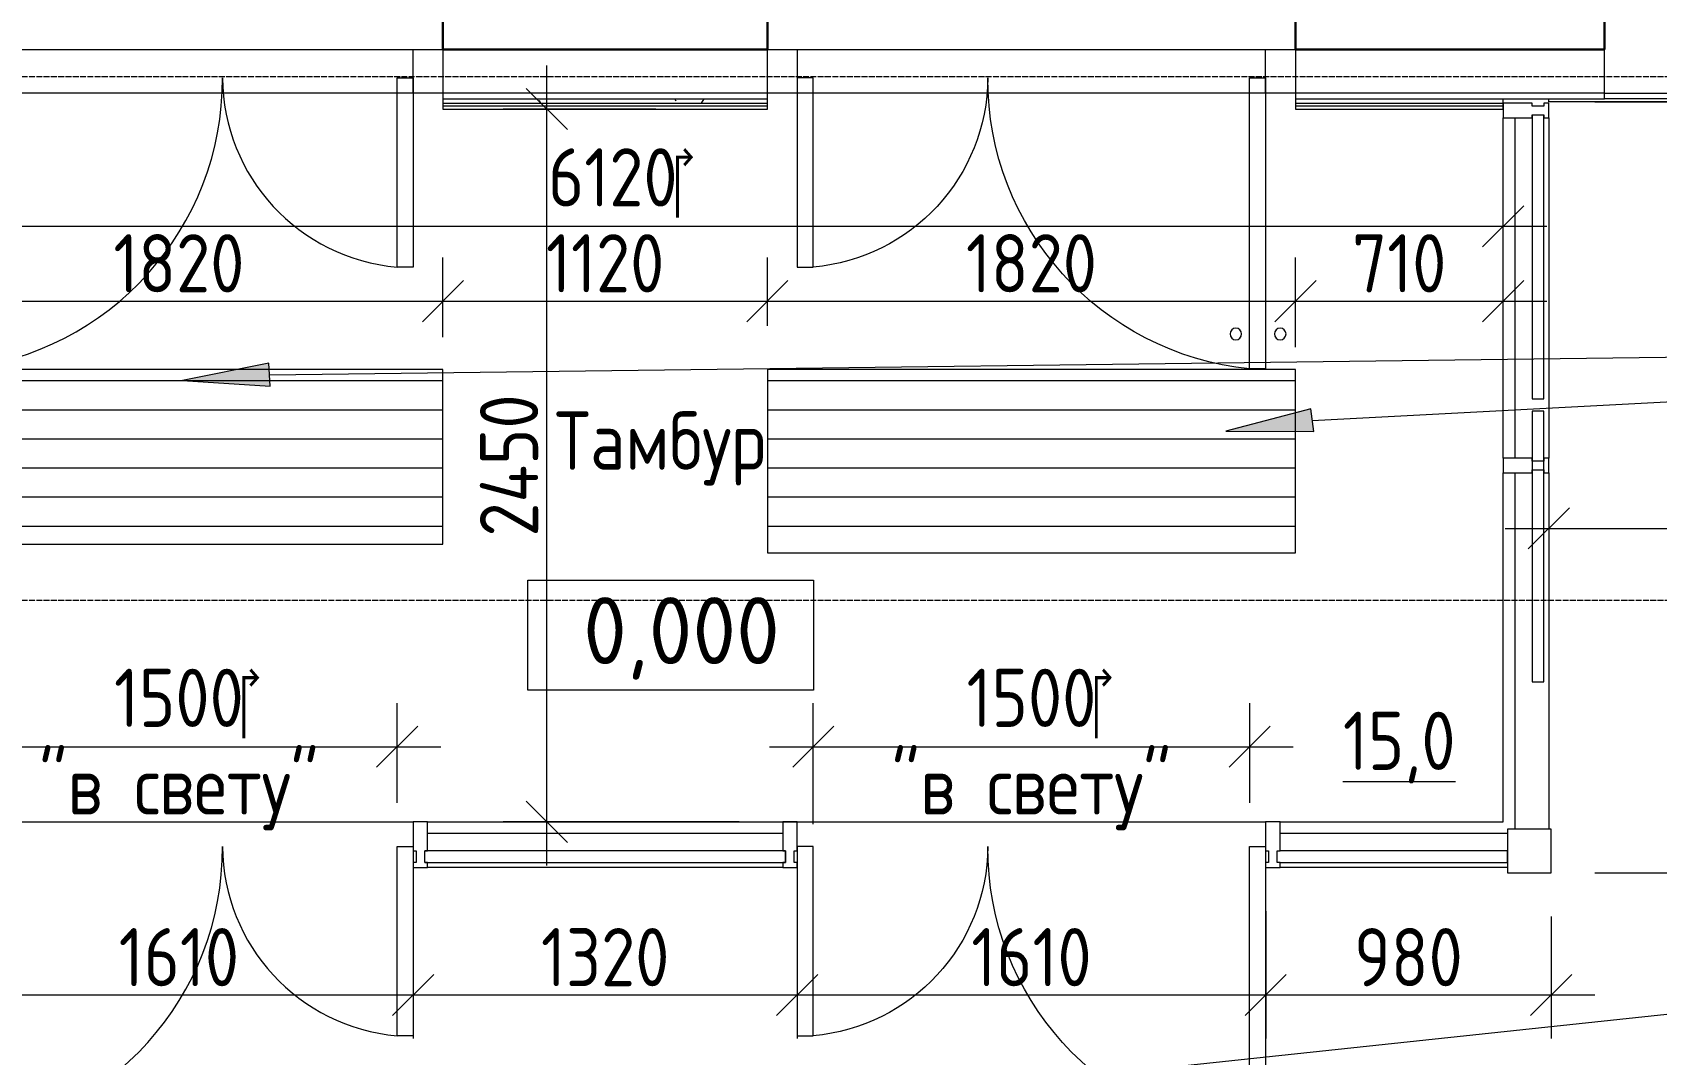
# Model space of a CAD drawing. Header units: millimetres. Extents: x 504091 to 2165846, y 135022 to 442887.
# Drawn here: x 1033176 to 1038758, y 326134 to 329647 of the extents above; entities that cross this region are included whole.
import ezdxf

# ---------------------------------------------------------------- set-up
doc = ezdxf.new("R2010")
doc.units = ezdxf.units.MM
doc.linetypes.add('ADSK_Линия сетки', pattern=[25, 20, -2.5, 0, -2.5])
doc.linetypes.add('осеваяX2', pattern=[4, 2.5, -0.5, 0.5, -0.5])
doc.layers.get('Defpoints').update_dxf_attribs({"color": 255})
for name, color, linetype, lineweight in [('Аннотация', 7, 'Continuous', 9), ('Витраж', 7, 'Continuous', 9), ('Двери', 7, 'Continuous', 20), ('Марки помещений', 7, 'Continuous', 20), ('Оси', 165, 'осеваяX2', 13), ('отметки', 7, 'Continuous', 20), ('Панели витража', 7, 'Continuous', 9), ('Перекрытие', 7, 'Continuous', 18), ('размеры', 7, 'Continuous', 9), ('Стены внутренние', 7, 'Continuous', 18), ('Стены наружные', 7, 'Continuous', 18), ('Стены несущие', 7, 'Continuous', 30), ('Стены отделка', 7, 'Continuous', 30), ('Стены штриховка', 7, 'Continuous', 18), ('Узлы', 7, 'Continuous', 18)]:
    doc.layers.add(name, color=color, linetype=linetype, lineweight=lineweight)
doc.layers.add('ВСПОМОГАТЕЛЬНЫЙ', color=52, linetype='Continuous', lineweight=5, plot=False)
doc.layers.add('Линии', color=7, linetype='Continuous', lineweight=9, true_color=0x00a600)
doc.styles.add('GOST Common_1', font='GOST_Common.ttf', dxfattribs={"width": 0.9, "height": 250})
doc.styles.add('GOST Common_3', font='GOST_Common.ttf', dxfattribs={"height": 250})
doc.styles.add('GOST Common_6', font='GOST_Common.ttf', dxfattribs={"width": 0.9, "height": 200})
doc.dimstyles.new('ADSK_Основной_2_5_мм_Округление_до_10_мм', dxfattribs={"dimscale": 304.8, "dimtxt": 251.428749, "dimasz": 0.463911, "dimexe": 0.492126, "dimexo": 0.492126, "dimgap": 0.098425, "dimtad": 1, "dimdec": 0, "dimrnd": 10, "dimdsep": 46, "dimtxsty": 'GOST Common_1', "dimblk1": 'OBLIQUE', "dimblk2": 'OBLIQUE', "dimsah": 1, "dimcen": 0.09, "dimdle": 0.492126, "dimazin": 2, "dimtfac": 1, "dimtdec": 4, "dimtix": 1, "dimtmove": 0, "dimatfit": 3, "dimfxl": 0, "dimtvp": 1, "dimtolj": 1, "dimtzin": 0, "dimlwd": 20, "dimlwe": 20, "dimarcsym": 0})
doc.dimstyles.new('ADSK_Основной_2_5_мм_Округление_до_1_мм', dxfattribs={"dimscale": 304.8, "dimtxt": 251.428749, "dimasz": 0.463911, "dimexe": 0.492126, "dimexo": 0.492126, "dimgap": 0.098425, "dimtad": 1, "dimdec": 0, "dimdsep": 46, "dimtxsty": 'GOST Common_1', "dimblk1": 'OBLIQUE', "dimblk2": 'OBLIQUE', "dimsah": 1, "dimcen": 0.09, "dimdle": 0.492126, "dimazin": 2, "dimtfac": 1, "dimtdec": 4, "dimtix": 1, "dimtmove": 0, "dimatfit": 3, "dimfxl": 0, "dimtvp": 1, "dimtolj": 1, "dimtzin": 0, "dimlwd": 20, "dimlwe": 20, "dimarcsym": 0})
pattern_1 = [(0, (1010619.09, 327149.98), (0, 100), [])]

# ---------------------------------------------------------------- blocks, each defined once
blk = doc.blocks.new('Системная панель - Стекло - 40мм-4289807-План 1-го этажа')
at = {"layer": 'Панели витража', "lineweight": 18}
for p, q in [((465, 40), (-465, 40)), ((-465, 40), (-465, 0)), ((-465, 0), (465, 0)), ((465, 0), (465, 40))]:
    blk.add_line(p, q, dxfattribs=at)
blk = doc.blocks.new('Квадратный угловой импост - 150х150 мм-6453345-План 1-го этажа')
at = {"layer": 'Витраж', "lineweight": 18}
for p, q in [((-25, 25), (125, 25)), ((-25, -125), (-25, 25)), ((125, 25), (125, -125)), ((125, -125), (-25, -125))]:
    blk.add_line(p, q, dxfattribs=at)
blk = doc.blocks.new('Прямоугольный импост - Импост структурный с накладкой - 160мм-4289808-План 1-го этажа')
at = {"layer": 'Витраж', "lineweight": 18}
for p, q in [((-50, 0), (-50, 17)), ((-50, 17), (0, 17)), ((-40, 0), (-50, 0)), ((-40, -40), (-40, 0)), ((0, 0), (-10, 0)), ((-10, 0), (-10, -40)), ((0, 17), (0, 0)), ((-50, -140), (-50, -40)), ((-50, -40), (-40, -40)), ((-10, -40), (0, -40)), ((0, -40), (0, -140)), ((0, -140), (-50, -140))]:
    blk.add_line(p, q, dxfattribs=at)
blk = doc.blocks.new('Системная панель - Стекло - 40мм-4289809-План 1-го этажа')
at = {"layer": 'Панели витража', "lineweight": 18}
for p, q in [((487.5, 40), (-487.5, 40)), ((-487.5, 40), (-487.5, 0)), ((-487.5, 0), (487.5, 0)), ((487.5, 0), (487.5, 40))]:
    blk.add_line(p, q, dxfattribs=at)
blk = doc.blocks.new('Прямоугольный импост - Импост структурный с накладкой - 160мм-6453342-План 1-го этажа')
at = {"layer": 'Витраж', "lineweight": 18}
for p, q in [((-25, 0), (-25, 17)), ((-25, 17), (25, 17)), ((-15, 0), (-25, 0)), ((-15, -40), (-15, 0)), ((25, 0), (15, 0)), ((15, 0), (15, -40)), ((25, 17), (25, 0)), ((-25, -140), (-25, -40)), ((-25, -40), (-15, -40)), ((15, -40), (25, -40)), ((25, -40), (25, -140)), ((25, -140), (-25, -140))]:
    blk.add_line(p, q, dxfattribs=at)
blk = doc.blocks.new('Прямоугольный импост - Импост структурный с накладкой - 160мм-4289652-План 1-го этажа')
at = {"layer": 'Витраж', "lineweight": 18}
for p, q in [((-25, 0), (-25, 17)), ((-25, 17), (25, 17)), ((-15, 0), (-25, 0)), ((-15, -40), (-15, 0)), ((25, 0), (15, 0)), ((15, 0), (15, -40)), ((25, 17), (25, 0)), ((-25, -140), (-25, -40)), ((-25, -40), (-15, -40)), ((15, -40), (25, -40)), ((25, -40), (25, -140)), ((25, -140), (-25, -140))]:
    blk.add_line(p, q, dxfattribs=at)
blk = doc.blocks.new('_Oblique')
at = {"color": 0, "linetype": 'ByBlock', "lineweight": -2}
blk.add_line((-0.5, -0.5), (0.5, 0.5), dxfattribs=at)
blk = doc.blocks.new('*D967')
at = {"layer": 'Defpoints', "color": 0, "lineweight": 20, "transparency": 16777216}
for p in [(1037359.7, 327191.4), (1037359.7, 326848.2), (1035859.7, 326775.1)]:
    blk.add_point(p, dxfattribs=at)
at = {"layer": 'размеры', "color": 0, "transparency": 16777216}
for p, q in [((1035859.7, 326925.1), (1035859.7, 327341.4)), ((1037359.7, 326998.2), (1037359.7, 327341.4)), ((1035709.7, 327191.4), (1037509.7, 327191.4))]:
    blk.add_line(p, q, dxfattribs=at)
at = {"layer": 'размеры', "color": 0, "transparency": 16777216, "xscale": 141.4, "yscale": 141.4, "zscale": 141.4, "rotation": 180}
blk.add_blockref('_Oblique', (1035859.7, 327191.4), dxfattribs=at)
at = {"layer": 'размеры', "color": 0, "transparency": 16777216, "xscale": 141.4, "yscale": 141.4, "zscale": 141.4}
blk.add_blockref('_Oblique', (1037359.7, 327191.4), dxfattribs=at)
at = {"layer": 'размеры', "color": 0, "lineweight": 20, "transparency": 16777216, "char_height": 200, "width": 1564.824, "attachment_point": 5, "style": 'GOST Common_6'}
for s, insert in [('\\A1;1500{\\fArial|b0|i0|c0|p34;\u200e', (1036609.7, 327340.2)), ('\\A1;"в свету"}', (1036609.7, 327031.4))]:
    blk.add_mtext(s, dxfattribs=dict(at, insert=insert))
blk = doc.blocks.new('*D968')
at = {"layer": 'Defpoints', "color": 0, "lineweight": 20, "transparency": 16777216}
for p in [(1034429.5, 327191.4), (1032929.5, 326848.2), (1034429.5, 326848.2)]:
    blk.add_point(p, dxfattribs=at)
at = {"layer": 'размеры', "color": 0, "transparency": 16777216}
for p, q in [((1032929.5, 326998.2), (1032929.5, 327341.4)), ((1034429.5, 326998.2), (1034429.5, 327341.4)), ((1032779.5, 327191.4), (1034579.5, 327191.4))]:
    blk.add_line(p, q, dxfattribs=at)
at = {"layer": 'размеры', "color": 0, "transparency": 16777216, "xscale": 141.4, "yscale": 141.4, "zscale": 141.4, "rotation": 180}
blk.add_blockref('_Oblique', (1032929.5, 327191.4), dxfattribs=at)
at = {"layer": 'размеры', "color": 0, "transparency": 16777216, "xscale": 141.4, "yscale": 141.4, "zscale": 141.4}
blk.add_blockref('_Oblique', (1034429.5, 327191.4), dxfattribs=at)
at = {"layer": 'размеры', "color": 0, "lineweight": 20, "transparency": 16777216, "char_height": 200, "width": 1564.824, "attachment_point": 5, "style": 'GOST Common_6'}
for s, insert in [('\\A1;1500{\\fArial|b0|i0|c0|p34;\u200e', (1033679.5, 327340.2)), ('\\A1;"в свету"}', (1033679.5, 327031.4))]:
    blk.add_mtext(s, dxfattribs=dict(at, insert=insert))
blk = doc.blocks.new('*D1027')
at = {"layer": 'Defpoints', "color": 0, "lineweight": 20, "transparency": 16777216}
for p in [(1034944.3, 329383.2), (1035469.1, 329383.2), (1035754.7, 326933.2)]:
    blk.add_point(p, dxfattribs=at)
at = {"layer": 'размеры', "color": 0, "transparency": 16777216}
for p, q in [((1034944.3, 326783.2), (1034944.3, 329533.2)), ((1035319.1, 329383.2), (1034794.3, 329383.2)), ((1035604.7, 326933.2), (1034794.3, 326933.2))]:
    blk.add_line(p, q, dxfattribs=at)
at = {"layer": 'размеры', "color": 0, "transparency": 16777216, "xscale": 141.4, "yscale": 141.4, "zscale": 141.4}
for p, rotation in [((1034944.3, 329383.2), 90), ((1034944.3, 326933.2), 270)]:
    blk.add_blockref('_Oblique', p, dxfattribs=dict(at, rotation=rotation))
at = {"layer": 'размеры', "color": 0, "lineweight": 20, "transparency": 16777216, "insert": (1034814.3, 328158.2), "char_height": 200, "attachment_point": 5, "rotation": 90, "style": 'GOST Common_6'}
blk.add_mtext('\\A1;2450', dxfattribs=at)
blk = doc.blocks.new('*D969')
at = {"layer": 'Defpoints', "color": 0, "lineweight": 20, "transparency": 16777216}
for p in [(1038230.9, 328980.3), (1038230.9, 328646.5), (1032110.9, 327606.2)]:
    blk.add_point(p, dxfattribs=at)
at = {"layer": 'размеры', "color": 0, "transparency": 16777216}
for p, q in [((1032110.9, 327756.2), (1032110.9, 329130.3)), ((1038230.9, 328796.5), (1038230.9, 329130.3)), ((1031960.9, 328980.3), (1038380.9, 328980.3))]:
    blk.add_line(p, q, dxfattribs=at)
at = {"layer": 'размеры', "color": 0, "transparency": 16777216, "xscale": 141.4, "yscale": 141.4, "zscale": 141.4, "rotation": 180}
blk.add_blockref('_Oblique', (1032110.9, 328980.3), dxfattribs=at)
at = {"layer": 'размеры', "color": 0, "transparency": 16777216, "xscale": 141.4, "yscale": 141.4, "zscale": 141.4}
blk.add_blockref('_Oblique', (1038230.9, 328980.3), dxfattribs=at)
at = {"layer": 'размеры', "color": 0, "lineweight": 20, "transparency": 16777216, "char_height": 200, "width": 1564.824, "attachment_point": 5, "style": 'GOST Common_6'}
for s, insert in [('\\A1;6120{\\fArial|b0|i0|c204|p34;\u200e', (1035170.9, 329129.1)), ('\\A1;}', (1035170.9, 328850.3))]:
    blk.add_mtext(s, dxfattribs=dict(at, insert=insert))
blk = doc.blocks.new('*D948')
at = {"layer": 'Defpoints', "color": 0, "lineweight": 20, "transparency": 16777216}
for p in [(1038395.9, 326758.2), (1039049.5, 326758.2), (1040004.6, 324557.6)]:
    blk.add_point(p, dxfattribs=at)
at = {"layer": 'размеры', "color": 0, "transparency": 16777216}
for p, q in [((1039049.5, 324407.6), (1039049.5, 326908.2)), ((1038545.9, 326758.2), (1039199.5, 326758.2)), ((1039854.6, 324557.6), (1038899.5, 324557.6))]:
    blk.add_line(p, q, dxfattribs=at)
at = {"layer": 'размеры', "color": 0, "transparency": 16777216, "xscale": 141.4, "yscale": 141.4, "zscale": 141.4}
for p, rotation in [((1039049.5, 326758.2), 90), ((1039049.5, 324557.6), 270)]:
    blk.add_blockref('_Oblique', p, dxfattribs=dict(at, rotation=rotation))
at = {"layer": 'размеры', "color": 0, "lineweight": 20, "transparency": 16777216, "insert": (1038919.5, 325657.9), "char_height": 200, "attachment_point": 5, "rotation": 90, "style": 'GOST Common_6'}
blk.add_mtext('\\A1;2200', dxfattribs=at)
blk = doc.blocks.new('*D985')
at = {"layer": 'Defpoints', "color": 0, "lineweight": 20, "transparency": 16777216}
for p in [(1034587, 328723.2), (1034587, 328448.9), (1032772, 328387.9)]:
    blk.add_point(p, dxfattribs=at)
at = {"layer": 'размеры', "color": 0, "transparency": 16777216}
for p, q in [((1032772, 328537.9), (1032772, 328873.2)), ((1034587, 328598.9), (1034587, 328873.2)), ((1032622, 328723.2), (1034737, 328723.2))]:
    blk.add_line(p, q, dxfattribs=at)
at = {"layer": 'размеры', "color": 0, "transparency": 16777216, "xscale": 141.4, "yscale": 141.4, "zscale": 141.4, "rotation": 180}
blk.add_blockref('_Oblique', (1032772, 328723.2), dxfattribs=at)
at = {"layer": 'размеры', "color": 0, "transparency": 16777216, "xscale": 141.4, "yscale": 141.4, "zscale": 141.4}
blk.add_blockref('_Oblique', (1034587, 328723.2), dxfattribs=at)
at = {"layer": 'размеры', "color": 0, "lineweight": 20, "transparency": 16777216, "insert": (1033679.5, 328853.2), "char_height": 200, "attachment_point": 5, "style": 'GOST Common_6'}
blk.add_mtext('\\A1;1820', dxfattribs=at)
blk = doc.blocks.new('*D986')
at = {"layer": 'Defpoints', "color": 0, "lineweight": 20, "transparency": 16777216}
for p in [(1035702.2, 328723.2), (1035702.2, 328488.2), (1034587, 328448.9)]:
    blk.add_point(p, dxfattribs=at)
at = {"layer": 'размеры', "color": 0, "transparency": 16777216}
for p, q in [((1034587, 328598.9), (1034587, 328873.2)), ((1035702.2, 328638.2), (1035702.2, 328873.2)), ((1034437, 328723.2), (1035852.2, 328723.2))]:
    blk.add_line(p, q, dxfattribs=at)
at = {"layer": 'размеры', "color": 0, "transparency": 16777216, "xscale": 141.4, "yscale": 141.4, "zscale": 141.4, "rotation": 180}
blk.add_blockref('_Oblique', (1034587, 328723.2), dxfattribs=at)
at = {"layer": 'размеры', "color": 0, "transparency": 16777216, "xscale": 141.4, "yscale": 141.4, "zscale": 141.4}
blk.add_blockref('_Oblique', (1035702.2, 328723.2), dxfattribs=at)
at = {"layer": 'размеры', "color": 0, "lineweight": 20, "transparency": 16777216, "insert": (1035144.6, 328853.2), "char_height": 200, "attachment_point": 5, "style": 'GOST Common_6'}
blk.add_mtext('\\A1;1120', dxfattribs=at)
blk = doc.blocks.new('*D987')
at = {"layer": 'Defpoints', "color": 0, "lineweight": 20, "transparency": 16777216}
for p in [(1037517.2, 328723.2), (1035702.2, 328488.2), (1037517.2, 328415.1)]:
    blk.add_point(p, dxfattribs=at)
at = {"layer": 'размеры', "color": 0, "transparency": 16777216}
for p, q in [((1035702.2, 328638.2), (1035702.2, 328873.2)), ((1037517.2, 328565.1), (1037517.2, 328873.2)), ((1035552.2, 328723.2), (1037667.2, 328723.2))]:
    blk.add_line(p, q, dxfattribs=at)
at = {"layer": 'размеры', "color": 0, "transparency": 16777216, "xscale": 141.4, "yscale": 141.4, "zscale": 141.4, "rotation": 180}
blk.add_blockref('_Oblique', (1035702.2, 328723.2), dxfattribs=at)
at = {"layer": 'размеры', "color": 0, "transparency": 16777216, "xscale": 141.4, "yscale": 141.4, "zscale": 141.4}
blk.add_blockref('_Oblique', (1037517.2, 328723.2), dxfattribs=at)
at = {"layer": 'размеры', "color": 0, "lineweight": 20, "transparency": 16777216, "insert": (1036609.7, 328853.2), "char_height": 200, "attachment_point": 5, "style": 'GOST Common_6'}
blk.add_mtext('\\A1;1820', dxfattribs=at)
blk = doc.blocks.new('*D988')
at = {"layer": 'Defpoints', "color": 0, "lineweight": 20, "transparency": 16777216}
for p in [(1038230.9, 328723.2), (1038230.9, 328475.1), (1037517.2, 328415.1)]:
    blk.add_point(p, dxfattribs=at)
at = {"layer": 'размеры', "color": 0, "transparency": 16777216}
for p, q in [((1037517.2, 328565.1), (1037517.2, 328873.2)), ((1038230.9, 328625.1), (1038230.9, 328873.2)), ((1037367.2, 328723.2), (1038380.9, 328723.2))]:
    blk.add_line(p, q, dxfattribs=at)
at = {"layer": 'размеры', "color": 0, "transparency": 16777216, "xscale": 141.4, "yscale": 141.4, "zscale": 141.4, "rotation": 180}
blk.add_blockref('_Oblique', (1037517.2, 328723.2), dxfattribs=at)
at = {"layer": 'размеры', "color": 0, "transparency": 16777216, "xscale": 141.4, "yscale": 141.4, "zscale": 141.4}
blk.add_blockref('_Oblique', (1038230.9, 328723.2), dxfattribs=at)
at = {"layer": 'размеры', "color": 0, "lineweight": 20, "transparency": 16777216, "insert": (1037874, 328853.2), "char_height": 200, "attachment_point": 5, "style": 'GOST Common_6'}
blk.add_mtext('\\A1;710', dxfattribs=at)
blk = doc.blocks.new('витражная дверь 1500')
at = {"layer": 'Двери'}
for points in [[(-110, -1000), (-55, -1000), (-55, 0), (-110, 0), (-110, -1000)], [(1500, -650), (1445, -650), (1445, 0), (1500, 0), (1500, -650)]]:
    blk.add_lwpolyline(points, dxfattribs=at)
for centre, radius, start, end in [((-156.3, -3.8), 1001.3, 275.8055, 0.2201), ((1501.3, 3.9), 656.3, 180.3406, 265.0782)]:
    blk.add_arc(centre, radius, start, end, dxfattribs=at)
at = {"layer": 'Линии', "color": 7, "lineweight": 18}
for centre in [(-160, -880), (-7.5, -880)]:
    blk.add_circle(centre, 20, dxfattribs=at)
blk = doc.blocks.new('Высотные отметки - Рамка-12095-План 1-го этажа')
at = {"layer": 'Аннотация', "lineweight": 20}
for p, q in [((-6.5, 0), (-6.5, 5)), ((-6.5, 5), (6.5, 5)), ((6.5, 5), (6.5, 0)), ((6.5, 0), (-6.5, 0))]:
    blk.add_line(p, q, dxfattribs=at)
blk = doc.blocks.new('*D996')
at = {"layer": 'Defpoints', "color": 0, "lineweight": 20, "transparency": 16777216}
for p in [(1032874.5, 326776.2), (1034484.5, 326776.2), (1034484.5, 326338.2)]:
    blk.add_point(p, dxfattribs=at)
at = {"layer": 'размеры', "color": 0, "transparency": 16777216}
for p, q in [((1032874.5, 326626.2), (1032874.5, 326188.2)), ((1034484.5, 326626.2), (1034484.5, 326188.2)), ((1032724.5, 326338.2), (1034634.5, 326338.2))]:
    blk.add_line(p, q, dxfattribs=at)
at = {"layer": 'размеры', "color": 0, "transparency": 16777216, "xscale": 141.4, "yscale": 141.4, "zscale": 141.4, "rotation": 180}
blk.add_blockref('_Oblique', (1032874.5, 326338.2), dxfattribs=at)
at = {"layer": 'размеры', "color": 0, "transparency": 16777216, "xscale": 141.4, "yscale": 141.4, "zscale": 141.4}
blk.add_blockref('_Oblique', (1034484.5, 326338.2), dxfattribs=at)
at = {"layer": 'размеры', "color": 0, "lineweight": 20, "transparency": 16777216, "insert": (1033679.5, 326468.2), "char_height": 200, "attachment_point": 5, "style": 'GOST Common_6'}
blk.add_mtext('\\A1;1610', dxfattribs=at)
blk = doc.blocks.new('*D997')
at = {"layer": 'Defpoints', "color": 0, "lineweight": 20, "transparency": 16777216}
for p in [(1034484.5, 326776.2), (1035804.7, 326776.2), (1035804.7, 326338.2)]:
    blk.add_point(p, dxfattribs=at)
at = {"layer": 'размеры', "color": 0, "transparency": 16777216}
for p, q in [((1034484.5, 326626.2), (1034484.5, 326188.2)), ((1035804.7, 326626.2), (1035804.7, 326188.2)), ((1034334.5, 326338.2), (1035954.7, 326338.2))]:
    blk.add_line(p, q, dxfattribs=at)
at = {"layer": 'размеры', "color": 0, "transparency": 16777216, "xscale": 141.4, "yscale": 141.4, "zscale": 141.4, "rotation": 180}
blk.add_blockref('_Oblique', (1034484.5, 326338.2), dxfattribs=at)
at = {"layer": 'размеры', "color": 0, "transparency": 16777216, "xscale": 141.4, "yscale": 141.4, "zscale": 141.4}
blk.add_blockref('_Oblique', (1035804.7, 326338.2), dxfattribs=at)
at = {"layer": 'размеры', "color": 0, "lineweight": 20, "transparency": 16777216, "insert": (1035144.6, 326468.2), "char_height": 200, "attachment_point": 5, "style": 'GOST Common_6'}
blk.add_mtext('\\A1;1320', dxfattribs=at)
blk = doc.blocks.new('*D998')
at = {"layer": 'Defpoints', "color": 0, "lineweight": 20, "transparency": 16777216}
for p in [(1035804.7, 326776.2), (1037414.7, 326776.2), (1037414.7, 326338.2)]:
    blk.add_point(p, dxfattribs=at)
at = {"layer": 'размеры', "color": 0, "transparency": 16777216}
for p, q in [((1035804.7, 326626.2), (1035804.7, 326188.2)), ((1037414.7, 326626.2), (1037414.7, 326188.2)), ((1035654.7, 326338.2), (1037564.7, 326338.2))]:
    blk.add_line(p, q, dxfattribs=at)
at = {"layer": 'размеры', "color": 0, "transparency": 16777216, "xscale": 141.4, "yscale": 141.4, "zscale": 141.4, "rotation": 180}
blk.add_blockref('_Oblique', (1035804.7, 326338.2), dxfattribs=at)
at = {"layer": 'размеры', "color": 0, "transparency": 16777216, "xscale": 141.4, "yscale": 141.4, "zscale": 141.4}
blk.add_blockref('_Oblique', (1037414.7, 326338.2), dxfattribs=at)
at = {"layer": 'размеры', "color": 0, "lineweight": 20, "transparency": 16777216, "insert": (1036609.7, 326468.2), "char_height": 200, "attachment_point": 5, "style": 'GOST Common_6'}
blk.add_mtext('\\A1;1610', dxfattribs=at)
blk = doc.blocks.new('*D999')
at = {"layer": 'Defpoints', "color": 0, "lineweight": 20, "transparency": 16777216}
for p in [(1037414.7, 326776.2), (1038395.9, 326758.2), (1038395.9, 326338.2)]:
    blk.add_point(p, dxfattribs=at)
at = {"layer": 'размеры', "color": 0, "transparency": 16777216}
for p, q in [((1037414.7, 326626.2), (1037414.7, 326188.2)), ((1038395.9, 326608.2), (1038395.9, 326188.2)), ((1037264.7, 326338.2), (1038545.9, 326338.2))]:
    blk.add_line(p, q, dxfattribs=at)
at = {"layer": 'размеры', "color": 0, "transparency": 16777216, "xscale": 141.4, "yscale": 141.4, "zscale": 141.4, "rotation": 180}
blk.add_blockref('_Oblique', (1037414.7, 326338.2), dxfattribs=at)
at = {"layer": 'размеры', "color": 0, "transparency": 16777216, "xscale": 141.4, "yscale": 141.4, "zscale": 141.4}
blk.add_blockref('_Oblique', (1038395.9, 326338.2), dxfattribs=at)
at = {"layer": 'размеры', "color": 0, "lineweight": 20, "transparency": 16777216, "insert": (1037905.3, 326468.2), "char_height": 200, "attachment_point": 5, "style": 'GOST Common_6'}
blk.add_mtext('\\A1;980', dxfattribs=at)
blk = doc.blocks.new('*D1000')
at = {"layer": 'Defpoints', "color": 0, "lineweight": 20, "transparency": 16777216}
for p in [(1038395.9, 329408.2), (1039049.5, 329408.2), (1038395.9, 326758.2)]:
    blk.add_point(p, dxfattribs=at)
at = {"layer": 'размеры', "color": 0, "transparency": 16777216}
for p, q in [((1039049.5, 326608.2), (1039049.5, 329558.2)), ((1038545.9, 329408.2), (1039199.5, 329408.2)), ((1038545.9, 326758.2), (1039199.5, 326758.2))]:
    blk.add_line(p, q, dxfattribs=at)
at = {"layer": 'размеры', "color": 0, "transparency": 16777216, "xscale": 141.4, "yscale": 141.4, "zscale": 141.4}
for p, rotation in [((1039049.5, 329408.2), 90), ((1039049.5, 326758.2), 270)]:
    blk.add_blockref('_Oblique', p, dxfattribs=dict(at, rotation=rotation))
at = {"layer": 'размеры', "color": 0, "lineweight": 20, "transparency": 16777216, "insert": (1038919.5, 328083.2), "char_height": 200, "attachment_point": 5, "rotation": 90, "style": 'GOST Common_6'}
blk.add_mtext('\\A1;2650', dxfattribs=at)
blk = doc.blocks.new('*D1017')
at = {"layer": 'Defpoints', "color": 0, "lineweight": 20, "transparency": 16777216}
for p in [(1038387.9, 328183.2), (1041733, 328183.2), (1041733, 327942.1)]:
    blk.add_point(p, dxfattribs=at)
at = {"layer": 'размеры', "color": 0, "transparency": 16777216}
for p, q in [((1038387.9, 328033.2), (1038387.9, 327792.1)), ((1041733, 328033.2), (1041733, 327792.1)), ((1038237.9, 327942.1), (1041883, 327942.1))]:
    blk.add_line(p, q, dxfattribs=at)
at = {"layer": 'размеры', "color": 0, "transparency": 16777216, "xscale": 141.4, "yscale": 141.4, "zscale": 141.4, "rotation": 180}
blk.add_blockref('_Oblique', (1038387.9, 327942.1), dxfattribs=at)
at = {"layer": 'размеры', "color": 0, "transparency": 16777216, "xscale": 141.4, "yscale": 141.4, "zscale": 141.4}
blk.add_blockref('_Oblique', (1041733, 327942.1), dxfattribs=at)
at = {"layer": 'размеры', "color": 0, "lineweight": 20, "transparency": 16777216, "insert": (1040060.5, 328072.1), "char_height": 200, "attachment_point": 5, "style": 'GOST Common_6'}
blk.add_mtext('\\A1;3350', dxfattribs=at)

msp = doc.modelspace()

# ---------------------------------------------------------------- hatches: boundary and pattern name
at = {"layer": 'Аннотация', "lineweight": 9}
for points in [[(1033691.7444, 328449.8377), (1033993.7715, 328431.4104), (1033988.2495, 328510.2086)], [(1037277.2898, 328275.913), (1037579.877, 328274.9614), (1037569.8129, 328353.3091)]]:
    msp.add_hatch(color=256, dxfattribs=at).paths.add_polyline_path(points)
at = {"layer": 'Стены внутренние', "lineweight": 9}
h = msp.add_hatch(dxfattribs=at)
h.set_pattern_fill('FP_12', color=256, style=0, pattern_type=2)
h.set_pattern_definition([(0, (1010619.09, 327699.98), (406.4, 101.6), [33.528, -271.272, 33.528, -271.272, -1625.6]), (0, (1010619.09, 327699.98), (406.4, 101.6), [-609.6, 33.528, -576.072, 33.528, -271.272, -711.2]), (0, (1010619.09, 327699.98), (406.4, 101.6), [-1524, 33.528, -169.672, 33.528, -474.472]), (120, (1010771.49, 327750.78), (-291.18818, 301.15272), [33.528, -271.272, 33.528, -271.272, -1625.6]), (120, (1010771.49, 327750.78), (-291.18818, 301.15272), [-609.6, 33.528, -576.072, 33.528, -271.272, -711.2]), (120, (1010771.49, 327750.78), (-291.18818, 301.15272), [-1524, 33.528, -169.672, 33.528, -474.472]), (240, (1010822.29, 327953.98), (-115.21182, -402.75272), [33.528, -271.272, 33.528, -271.272, -1625.6]), (240, (1010822.29, 327953.98), (-115.21182, -402.75272), [-609.6, 33.528, -576.072, 33.528, -271.272, -711.2]), (240, (1010822.29, 327953.98), (-115.21182, -402.75272), [-1524, 33.528, -169.672, 33.528, -474.472])])
h.paths.add_polyline_path([(1038230.8574, 329403.2106), (1038230.8574, 329418.2106), (1037517.1517, 329418.2106), (1037517.1517, 329403.2106), (1037705.7448, 329403.2106)])
h.paths.add_polyline_path([(1032772.0149, 329403.2106), (1032772.0149, 329418.2106), (1032110.8574, 329418.2106), (1032110.8574, 329403.2106), (1032382.6715, 329403.2106)])
h.paths.add_polyline_path([(1035549.4295, 329403.2106), (1035702.1517, 329403.2106), (1035702.1517, 329418.2106), (1034587.0149, 329418.2106), (1034587.0149, 329403.2106)])
at = {"layer": 'Узлы', "lineweight": 9}
h = msp.add_hatch(dxfattribs=at)
h.set_pattern_fill('FP_32', color=253, style=0, pattern_type=2)
h.set_pattern_definition(pattern_1)
h.paths.add_polyline_path([(1034495.0901, 327888.2106), (1034587.0149, 327888.2106), (1034587.0149, 328488.2106), (1032772.0149, 328488.2106), (1032772.0149, 327888.2106), (1034493.8435, 327888.2106)])
h = msp.add_hatch(dxfattribs=at)
h.set_pattern_fill('FP_32', color=253, style=0, pattern_type=2)
h.set_pattern_definition(pattern_1)
h.paths.add_polyline_path([(1037295.0901, 327858.2106), (1037517.1517, 327858.2106), (1037517.1517, 328488.2106), (1035702.1517, 328488.2106), (1035702.1517, 327858.2106), (1037285.0901, 327858.2106)])

# ---------------------------------------------------------------- linework, layer by layer
at = {"layer": 'Аннотация', "lineweight": 9}
for p, q in [((1033991.1936, 328469.8875), (1042683.357, 328580.7607)), ((1037574.7794, 328312.9907), (1042683.357, 328580.7607)), ((1033988.2495, 328510.2086), (1033691.7444, 328449.8377)), ((1033993.7715, 328431.4104), (1033988.2495, 328510.2086)), ((1033691.7444, 328449.8377), (1033993.7715, 328431.4104)), ((1037569.8129, 328353.3091), (1037277.2898, 328275.913)), ((1037579.877, 328274.9614), (1037569.8129, 328353.3091)), ((1037277.2898, 328275.913), (1037579.877, 328274.9614)), ((1033912.9659, 325753.807), (1041927.2377, 326604.5698))]:
    msp.add_line(p, q, dxfattribs=at)
at = {"layer": 'Витраж'}
for p, q in [((1038270.8574, 329353.2106), (1038270.8574, 328183.2106)), ((1038387.8574, 329353.2106), (1038387.8574, 328183.2106)), ((1038270.8574, 328133.2106), (1038270.8574, 326908.2106)), ((1038387.8574, 328133.2106), (1038387.8574, 326908.2106)), ((1035754.6517, 326893.2106), (1034534.5149, 326893.2106)), ((1038245.8574, 326893.2106), (1037464.6517, 326893.2106)), ((1035754.6517, 326776.2106), (1034534.5149, 326776.2106)), ((1038245.8574, 326776.2106), (1037464.6517, 326776.2106))]:
    msp.add_line(p, q, dxfattribs=at)
at = {"layer": 'Линии', "color": 253}
for points in [[(1032772.0149, 327888.2106), (1034587.0149, 327888.2106), (1034587.0149, 328488.2106), (1032772.0149, 328488.2106)], [(1037517.1517, 328488.2106), (1035702.1517, 328488.2106), (1035702.1517, 327858.2106), (1037517.1517, 327858.2106)]]:
    msp.add_lwpolyline(points, close=True, dxfattribs=at)
at = {"layer": 'Оси', "linetype": 'ADSK_Линия сетки'}
for p, q in [((1014992.1169, 329494.979), (1045712.17, 329494.979)), ((1014992.1169, 327694.979), (1042026.7746, 327694.979))]:
    msp.add_line(p, q, dxfattribs=at)
at = {"layer": 'Панели витража', "lineweight": 18}
for points in [[(1034524.5149, 326793.2106), (1035764.6517, 326793.2106), (1035764.6517, 326833.2106), (1034524.5149, 326833.2106)], [(1037464.6517, 326793.2106), (1038245.8574, 326793.2106), (1038245.8574, 326833.2106), (1037464.6517, 326833.2106)]]:
    msp.add_lwpolyline(points, dxfattribs=at)
at = {"layer": 'Перекрытие'}
for p, q in [((1032874.5149, 329588.2106), (1034484.5149, 329588.2106)), ((1035702.1517, 329588.2106), (1037517.1517, 329588.2106)), ((1034484.5149, 329438.104), (1032874.5149, 329438.104)), ((1037517.1517, 329438.2106), (1035702.1517, 329438.2106)), ((1038230.8574, 328183.2106), (1038230.8574, 329353.2106)), ((1038230.8574, 326933.2106), (1038230.8574, 328133.2106)), ((1032874.5149, 326933.2106), (1034484.5149, 326933.2106)), ((1034534.5149, 326933.2106), (1035695.8574, 326933.2106)), ((1035645.8574, 326933.2106), (1037414.6517, 326933.2106)), ((1037464.6517, 326933.2106), (1038230.8574, 326933.2106))]:
    msp.add_line(p, q, dxfattribs=at)
for points in [[(1034484.5149, 329588.2106), (1034587.0149, 329588.2106), (1034587.0149, 329438.104), (1034484.5149, 329438.2106)], [(1035702.1517, 329588.2106), (1035804.6517, 329588.2106), (1035804.6517, 329438.104), (1035702.1517, 329438.2106)], [(1037414.6517, 329588.2106), (1037517.1517, 329588.2106), (1037517.1517, 329438.104), (1037414.6517, 329438.2106)]]:
    msp.add_lwpolyline(points, close=True, dxfattribs=at)
at = {"layer": 'Стены наружные'}
for p, q in [((1038579.2171, 329438.2106), (1040219.2171, 329438.2106)), ((1038387.8574, 329408.2106), (1038387.8574, 329418.2106)), ((1040296.5999, 329408.2106), (1038387.8574, 329408.2106)), ((1040219.2171, 329418.2106), (1038579.2171, 329418.2106))]:
    msp.add_line(p, q, dxfattribs=at)
at = {"layer": 'Стены несущие'}
for p, q in [((1034587.0149, 330178.2106), (1034587.0149, 329588.2106)), ((1035702.1517, 329588.2106), (1035702.1517, 330178.2106)), ((1037517.1517, 330178.2106), (1037517.1517, 329588.2106)), ((1038579.2171, 329588.2106), (1038579.2171, 329708.2106)), ((1034587.0149, 329588.2106), (1035702.1517, 329588.2106)), ((1037517.1517, 329588.2106), (1038579.2171, 329588.2106))]:
    msp.add_line(p, q, dxfattribs=at)
at = {"layer": 'Стены отделка', "lineweight": 9}
for p, q in [((1034587.0149, 329588.2106), (1034587.0149, 329383.2106)), ((1035702.1517, 329383.2106), (1035702.1517, 329588.2106)), ((1037517.1517, 329588.2106), (1037517.1517, 329383.2106)), ((1038579.2171, 329418.2106), (1038579.2171, 329588.2106)), ((1035702.1517, 329438.2106), (1034587.0149, 329438.2106)), ((1038579.2171, 329438.2106), (1037517.1517, 329438.2106)), ((1034587.0149, 329383.2106), (1035702.1517, 329383.2106)), ((1037517.1517, 329383.2106), (1038230.8574, 329383.2106)), ((1038080.0901, 329418.2106), (1038579.2171, 329418.2106)), ((1038230.8574, 329383.2106), (1038230.8574, 329418.2106))]:
    msp.add_line(p, q, dxfattribs=at)
at = {"layer": 'Стены штриховка'}
for p, q in [((1034587.0149, 329418.2106), (1035702.1517, 329418.2106)), ((1034587.0149, 329403.2106), (1035702.1517, 329403.2106)), ((1034587.0149, 329394.2106), (1035702.1517, 329394.2106)), ((1037517.1517, 329418.2106), (1038080.0901, 329418.2106)), ((1037517.1517, 329403.2106), (1038230.8574, 329403.2106)), ((1037517.1517, 329394.2106), (1038230.8574, 329394.2106))]:
    msp.add_line(p, q, dxfattribs=at)

# ---------------------------------------------------------------- block references
at = {"layer": 'Витраж', "extrusion": (0, 0, -1)}
for name, p, rotation in [('Прямоугольный импост - Импост структурный с накладкой - 160мм-4289808-План 1-го этажа', (-1038370.8574, 329403.2106), 90.00000000000011), ('Прямоугольный импост - Импост структурный с накладкой - 160мм-4289652-План 1-го этажа', (-1038370.8574, 328158.2106), 90.00000000000011), ('Прямоугольный импост - Импост структурный с накладкой - 160мм-6453342-План 1-го этажа', (-1034509.5149, 326793.2106), 180), ('Прямоугольный импост - Импост структурный с накладкой - 160мм-6453342-План 1-го этажа', (-1035779.6517, 326793.2106), 180), ('Прямоугольный импост - Импост структурный с накладкой - 160мм-6453342-План 1-го этажа', (-1037439.6517, 326793.2106), 180), ('Квадратный угловой импост - 150х150 мм-6453345-План 1-го этажа', (-1038270.8574, 326783.2106), 180)]:
    msp.add_blockref(name, p, dxfattribs=dict(at, rotation=rotation))
at = {"layer": 'ВСПОМОГАТЕЛЬНЫЙ', "color": 1}
for p in [(1032984.5149, 329490.2106), (1032984.5149, 326848.2106)]:
    msp.add_blockref('витражная дверь 1500', p, dxfattribs=at)
at = {"layer": 'ВСПОМОГАТЕЛЬНЫЙ', "color": 1, "xscale": -1}
for p in [(1037304.6517, 329490.2106), (1037304.6517, 326848.2106)]:
    msp.add_blockref('витражная дверь 1500', p, dxfattribs=at)
at = {"layer": 'отметки', "lineweight": 20, "xscale": 75.5877790199513, "yscale": 75.5877790199513, "zscale": 75.5877790199513}
msp.add_blockref('Высотные отметки - Рамка-12095-План 1-го этажа', (1035369.6649, 327386.2271), dxfattribs=at)
at = {"layer": 'Панели витража', "rotation": 89.9999999999999}
for name, p in [('Системная панель - Стекло - 40мм-4289809-План 1-го этажа', (1038370.8574, 328874.4066)), ('Системная панель - Стекло - 40мм-4289807-План 1-го этажа', (1038370.8574, 327879.4066))]:
    msp.add_blockref(name, p, dxfattribs=at)

# ---------------------------------------------------------------- texts
at = {"layer": 'Марки помещений', "lineweight": 9, "char_height": 200, "attachment_point": 5, "line_spacing_factor": 1.022766, "style": 'GOST Common_6'}
for s, insert, width in [('\\pt360,720,1080,1440,1800,2160,2520,2880,3240,3600,3960,4320,4680,5040,5400,5760,6120,6480,6840,7200,7560,7920,8280,8640,9000,9360,9720,10080,10440,10800,11160,11520;Тамбур', (1035333.7962, 328216.5578), 1024.2), ('\\pt360,720,1080,1440,1800,2160,2520,2880,3240,3600,3960,4320,4680,5040,5400,5760,6120,6480,6840,7200,7560,7920,8280,8640,9000,9360,9720,10080,10440,10800,11160,11520;{\\L15,0}', (1037873.6899, 327188.4528), 518.4)]:
    msp.add_mtext(s, dxfattribs=dict(at, insert=insert, width=width))
at = {"layer": 'отметки', "lineweight": 20, "insert": (1035068.9318, 327705.6573), "char_height": 230, "width": 1028.822569, "attachment_point": 1, "line_spacing_factor": 1.022761, "style": 'GOST Common_3'}
msp.add_mtext('0,000', dxfattribs=at)

# ---------------------------------------------------------------- dimensions: what is measured, and where the dimension line sits
at = {"layer": 'размеры', "lineweight": 20}
for base, p1, p2, dimstyle, override, picture, middle in [((1039049.5309, 329408.2106), (1038395.8574, 326758.2106), (1038395.8574, 329408.2106), 'ADSK_Основной_2_5_мм_Округление_до_10_мм', {"dimtxt": 230, "dimpost": '<>', "dimtxsty": 'GOST Common_6', "dimfxl": 1618.654565, "dimlwd": 65535, "dimlwe": 65535}, '*D1000', (1038919.5309, 328083.2106)), ((1034944.3467, 329383.2106), (1035754.6517, 326933.2106), (1035469.0547, 329383.2106), 'ADSK_Основной_2_5_мм_Округление_до_1_мм', {"dimtxt": 230, "dimpost": '<>', "dimtxsty": 'GOST Common_6', "dimlwd": 65535, "dimlwe": 65535}, '*D1027', (1034814.3467, 328158.2106)), ((1039049.5309, 326758.2106), (1040004.5719, 324557.5657), (1038395.8574, 326758.2106), 'ADSK_Основной_2_5_мм_Округление_до_10_мм', {"dimtxt": 230, "dimpost": '<>', "dimtxsty": 'GOST Common_6', "dimfxl": 1633.351185, "dimlwd": 65535, "dimlwe": 65535}, '*D948', (1038919.5309, 325657.8881))]:
    dim = msp.add_linear_dim(base=base, p1=p1, p2=p2, angle=90, dimstyle=dimstyle, override=override, dxfattribs=at)
    dim.commit()
    dim.dimension.update_dxf_attribs({"geometry": picture, "text_midpoint": middle})
for base, p1, p2, text, override, picture, middle in [((1038230.8574, 328980.3279), (1032110.8574, 327606.2204), (1038230.8574, 328646.4631), '6120{\\fArial|b0|i0|c204|p34;\u200e\\X}', {"dimtxt": 230, "dimpost": '<>', "dimtxsty": 'GOST Common_6', "dimfxl": 1618.654565, "dimlwd": 65535, "dimlwe": 65535}, '*D969', (1035170.8574, 328980.3279)), ((1034429.5149, 327191.4241), (1032929.5149, 326848.2106), (1034429.5149, 326848.2106), '1500{\\fArial|b0|i0|c0|p34;\u200e\\X"в свету"}', {"dimtxt": 230, "dimpost": '<>', "dimtxsty": 'GOST Common_6', "dimfxl": 1618.654565, "dimlwd": 65535, "dimlwe": 65535}, '*D968', (1033679.5149, 327191.4241)), ((1037359.6517, 327191.4241), (1035859.6517, 326775.0668), (1037359.6517, 326848.2106), '1500{\\fArial|b0|i0|c0|p34;\u200e\\X"в свету"}', {"dimtxt": 230, "dimpost": '<>', "dimtxsty": 'GOST Common_6', "dimfxl": 1633.351185, "dimlwd": 65535, "dimlwe": 65535}, '*D967', (1036609.6517, 327191.4241))]:
    dim = msp.add_linear_dim(base=base, p1=p1, p2=p2, text=text, dimstyle='ADSK_Основной_2_5_мм_Округление_до_10_мм', override=override, dxfattribs=at)
    dim.commit()
    dim.dimension.update_dxf_attribs({"geometry": picture, "text_midpoint": middle})
for base, p1, p2, override, picture, middle in [((1034587.0149, 328723.2124), (1032772.0149, 328387.907), (1034587.0149, 328448.91), {"dimtxt": 230, "dimpost": '<>', "dimtxsty": 'GOST Common_6', "dimfxl": 1618.654565, "dimlwd": 65535, "dimlwe": 65535}, '*D985', (1033679.5149, 328853.2124)), ((1035702.1517, 328723.2124), (1034587.0149, 328448.91), (1035702.1517, 328488.2106), {"dimtxt": 230, "dimpost": '<>', "dimtxsty": 'GOST Common_6', "dimfxl": 1618.654565, "dimlwd": 65535, "dimlwe": 65535}, '*D986', (1035144.5833, 328853.2124)), ((1037517.1517, 328723.2124), (1035702.1517, 328488.2106), (1037517.1517, 328415.1219), {"dimtxt": 230, "dimpost": '<>', "dimtxsty": 'GOST Common_6', "dimfxl": 1618.654565, "dimlwd": 65535, "dimlwe": 65535}, '*D987', (1036609.6517, 328853.2124)), ((1038230.8574, 328723.2124), (1037517.1517, 328415.1219), (1038230.8574, 328475.1353), {"dimtxt": 230, "dimpost": '<>', "dimtxsty": 'GOST Common_6', "dimfxl": 1618.654565, "dimlwd": 65535, "dimlwe": 65535}, '*D988', (1037874.0046, 328853.2124)), ((1041733.0462, 327942.1261), (1038387.8574, 328183.2106), (1041733.0462, 328183.2106), {"dimtxt": 230, "dimpost": '<>', "dimtxsty": 'GOST Common_6', "dimfxl": 1618.654565, "dimlwd": 65535, "dimlwe": 65535}, '*D1017', (1040060.4518, 328072.1261)), ((1034484.5149, 326338.212), (1032874.5149, 326776.2106), (1034484.5149, 326776.2106), {"dimtxt": 230, "dimpost": '<>', "dimtxsty": 'GOST Common_6', "dimfxl": 1633.351185, "dimlwd": 65535, "dimlwe": 65535}, '*D996', (1033679.5149, 326468.212)), ((1035804.6517, 326338.212), (1034484.5149, 326776.2106), (1035804.6517, 326776.2106), {"dimtxt": 230, "dimpost": '<>', "dimtxsty": 'GOST Common_6', "dimfxl": 1633.351185, "dimlwd": 65535, "dimlwe": 65535}, '*D997', (1035144.5833, 326468.212)), ((1037414.6517, 326338.212), (1035804.6517, 326776.2106), (1037414.6517, 326776.2106), {"dimtxt": 230, "dimpost": '<>', "dimtxsty": 'GOST Common_6', "dimfxl": 1633.351185, "dimlwd": 65535, "dimlwe": 65535}, '*D998', (1036609.6517, 326468.212)), ((1038395.8574, 326338.212), (1037414.6517, 326776.2106), (1038395.8574, 326758.2106), {"dimtxt": 230, "dimpost": '<>', "dimtxsty": 'GOST Common_6', "dimfxl": 1633.351185, "dimlwd": 65535, "dimlwe": 65535}, '*D999', (1037905.2546, 326468.212))]:
    dim = msp.add_linear_dim(base=base, p1=p1, p2=p2, dimstyle='ADSK_Основной_2_5_мм_Округление_до_10_мм', override=override, dxfattribs=at)
    dim.commit()
    dim.dimension.update_dxf_attribs({"geometry": picture, "text_midpoint": middle})

doc.saveas('drawing.dxf')
